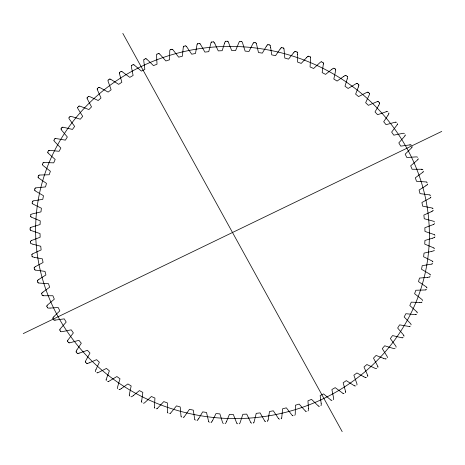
<?xml version="1.0" encoding="UTF-8"?>
<svg xmlns="http://www.w3.org/2000/svg" width="465" height="465" viewBox="0 0 465 465"><rect width="100%" height="100%" fill="white"/><g stroke="black" fill="none" stroke-linecap="round" stroke-linejoin="round"><path stroke-width="0.7" d="M30.155 229.623L30.161 228.146M308.429 408.456L307.975 400.801L311.538 399.371L317.99 405.654A5.731 5.411 6.5 0 0 318.467 406.026M308.429 408.52L308.429 409.496A5.731 5.411 6.5 0 1 308.382 410.142A1.273 1.197 6.5 0 1 307.981 410.95M141.645 401.01L142.842 392.396L139.419 390.612L133.321 395.587M323.355 63.99L322.158 72.604L325.581 74.388L331.894 69.262M30.673 216.289L30.795 214.818M32.178 203.036L32.405 201.578M34.66 189.923L34.991 188.488M186.349 46.337A5.731 5.411 6.5 0 1 186.732 46.802L191.685 54.196L195.492 53.498L196.962 44.931A5.731 5.411 6.5 0 1 197.148 44.309M268.27 419.058L269.508 411.502L273.315 410.804L278.262 418.204A5.731 5.411 6.5 0 0 278.651 418.663M347.216 78.905L344.995 86.24L348.128 88.46L355.865 83.84A5.731 5.411 6.5 0 1 356.481 83.561M268.224 419.25L268.038 420.069A5.731 5.411 6.5 0 1 267.852 420.691M347.227 78.841L347.448 77.888A5.731 5.411 6.5 0 0 347.553 77.312A1.273 1.203 6.5 0 0 347.355 76.37M38.107 177.02L38.543 175.613M358.375 86.978L355.615 94.151L358.585 96.569L366.647 92.471A5.731 5.411 6.5 0 1 367.28 92.233M358.393 86.92L358.684 85.984A5.731 5.411 6.5 0 0 358.829 85.421M42.495 164.389L43.042 163.012M224.607 43.088L224.868 42.42A5.731 5.411 6.5 0 1 225.141 41.827A1.273 1.197 6.5 0 1 225.81 41.199M95.982 369.477L99.359 362.27L96.581 359.666L89.245 362.84M224.578 43.146L222.148 50.697L218.265 50.883L214.987 43.908M95.959 369.536L95.691 370.204A5.731 5.411 6.5 0 0 95.511 370.756A1.273 1.203 6.5 0 0 95.563 371.715M47.814 152.084L48.459 150.753M226.571 421.447L229.419 414.379L233.314 414.449L236.534 422.633A5.731 5.411 6.5 0 0 236.813 423.162M226.519 421.563L226.124 422.389A5.731 5.411 6.5 0 1 225.775 423.022A1.273 1.197 6.5 0 1 225.06 423.598M378.836 105.16L379.26 104.276A5.731 5.411 6.5 0 0 379.487 103.736M378.777 105.276L375.017 111.943L377.597 114.721L386.206 111.74M54.033 140.174L54.771 138.89M212.668 420.366L216.004 413.565L219.881 413.891L222.497 422.267A5.731 5.411 6.5 0 0 222.735 422.807A1.273 1.203 6.5 0 0 223.427 423.516M76.923 349.878L81.305 343.257L78.928 340.316L70.116 342.722A5.731 5.411 6.5 0 1 69.442 342.833M76.859 349.988L76.498 350.616A5.731 5.411 6.5 0 0 76.237 351.139M387.915 115.407L383.695 121.743L386.072 124.684L394.884 122.278A5.731 5.411 6.5 0 1 395.558 122.167M212.575 420.54L212.087 421.389A5.731 5.411 6.5 0 1 211.726 421.941M388.008 115.239L388.502 114.384A5.731 5.411 6.5 0 0 388.763 113.861M61.118 128.718L61.955 127.48M266.457 46.134L266.829 45.587A5.731 5.411 6.5 0 1 267.224 45.064M266.387 46.244L262.336 53.126L258.488 52.545L256.494 44.03A5.731 5.411 6.5 0 0 256.296 43.472M198.758 418.541L202.664 411.874L206.512 412.455L208.506 420.97A5.731 5.411 6.5 0 0 208.704 421.528M198.724 418.593L198.171 419.413A5.731 5.411 6.5 0 1 197.776 419.936M69.041 117.761L69.965 116.587M280.081 49.098L275.53 55.695L271.729 54.858L270.601 47.325M280.122 49.046L280.569 48.476A5.731 5.411 6.5 0 1 281.005 47.982M77.76 107.369L78.765 106.258M54.039 316.467L59.834 310.823L58.154 307.487L50.15 308.086M293.543 52.847L288.515 59.125L284.783 58.044L284.057 49.36A5.731 5.411 6.5 0 0 283.941 48.784M293.589 52.801L294.078 52.26A5.731 5.411 6.5 0 1 294.554 51.795M53.992 316.514L53.504 317.054A5.731 5.411 6.5 0 0 53.126 317.514M87.228 97.586L88.321 96.54M306.761 57.428L307.289 56.922A5.731 5.411 6.5 0 1 307.795 56.492M306.708 57.474L301.227 63.397L297.577 62.072L297.565 54.411M97.412 88.455L98.574 87.49M43.088 292.02L49.668 287.201L48.488 283.685L39.298 283.086A5.731 5.411 6.5 0 1 38.624 282.97M42.983 292.107L42.518 292.485A5.731 5.411 6.5 0 0 42.03 292.933M108.246 80.032L109.484 79.143M331.952 69.221L332.551 68.791A5.731 5.411 6.5 0 1 333.114 68.431A1.273 1.197 6.5 0 1 334.039 68.239M38.984 279.331L45.913 274.96L44.995 271.38L35.863 270.177A5.731 5.411 6.5 0 1 35.195 270.014M38.926 279.372L38.328 279.796A5.731 5.411 6.5 0 0 37.863 280.174M425.742 185.866L419.087 190.04L420.005 193.62L429.137 194.823A5.731 5.411 6.5 0 1 429.805 194.986M133.269 395.622L132.449 396.209A5.731 5.411 6.5 0 1 131.886 396.569A1.273 1.197 6.5 0 1 130.961 396.761M425.853 185.785L426.672 185.204A5.731 5.411 6.5 0 0 427.137 184.826M119.691 72.348L120.987 71.546M35.822 266.416L43.065 262.516L42.408 258.883L34.515 257.372M343.792 76.359L337.108 81.055L333.824 79.05L335.654 70.546A5.731 5.411 6.5 0 0 335.713 69.965M343.85 76.324L344.478 75.934A5.731 5.411 6.5 0 1 345.071 75.615M121.435 388.502L127.892 383.945L131.177 385.95L129.346 394.454A5.731 5.411 6.5 0 0 129.287 395.035M121.377 388.537L120.522 389.066A5.731 5.411 6.5 0 1 119.929 389.385M35.648 266.521L35.137 266.834A5.731 5.411 6.5 0 0 34.637 267.177M131.682 65.443L133.037 64.728M108.519 381.44A5.731 5.411 6.5 0 0 109.136 381.155L116.872 376.54L120.005 378.76L117.552 387.113A5.731 5.411 6.5 0 0 117.447 387.688A1.273 1.203 6.5 0 0 117.645 388.63M431.142 211.796L423.865 215.074L424.249 218.736L433.13 221.125A5.731 5.411 6.5 0 1 433.769 221.375A1.273 1.197 6.5 0 1 434.461 221.991M431.2 211.761L432.095 211.29A5.731 5.411 6.5 0 0 432.619 210.982M23.25 333.591L441.75 131.409M31.643 240.475L40.141 237.249L40.031 233.57L31.341 230.605A5.731 5.411 6.5 0 1 30.719 230.315M433.357 224.525L424.859 227.751L424.969 231.431L433.659 234.395A5.731 5.411 6.5 0 1 434.281 234.686M144.167 59.357L145.574 58.735M157.083 54.109L158.53 53.58M89.181 362.863L88.222 363.212A5.731 5.411 6.5 0 1 87.571 363.409M432.683 238.144L433.642 237.795A5.731 5.411 6.5 0 0 434.2 237.557M432.619 238.167L424.911 240.452L424.754 244.125L433.217 247.653A5.731 5.411 6.5 0 1 433.81 247.979M170.364 49.732L171.852 49.302M79.91 352.941L87.403 350.279L89.983 353.057L85.74 360.724A5.731 5.411 6.5 0 0 85.514 361.264M431.764 251.379L424.034 253.111L423.603 256.761L431.787 260.836A5.731 5.411 6.5 0 1 432.363 261.202M79.777 352.976L78.864 353.243M431.962 251.321L432.944 251.042A5.731 5.411 6.5 0 0 433.52 250.844A1.273 1.203 6.5 0 0 434.287 250.222M183.948 46.244L185.465 45.919M197.77 43.669L199.305 43.437M427.538 277.355L419.482 278.07L418.517 281.621L426.039 286.731A5.731 5.411 6.5 0 1 426.55 287.167M427.608 277.349L428.625 277.198A5.731 5.411 6.5 0 0 429.23 277.076M211.761 42.007L213.313 41.885M409.828 144.911L400.731 146.132L398.807 142.912L404.66 136.274A5.731 5.411 6.5 0 0 404.998 135.786M55.172 320.089L64.269 318.868L66.193 322.088L60.38 328.674A5.731 5.411 6.5 0 0 60.002 329.214M225.851 41.28L227.408 41.257M50.011 308.086L48.982 308.103A5.731 5.411 6.5 0 1 48.296 308.074A1.273 1.197 6.5 0 1 47.418 307.714M419.459 302.5L420.488 302.483A5.731 5.411 6.5 0 0 421.104 302.442M419.32 302.5L411.287 302.145L409.81 305.528L416.518 311.562A5.731 5.411 6.5 0 1 416.966 312.062M239.975 41.478L241.533 41.559M421.319 169.254L412.118 169.26L410.682 165.825L417.465 160.03A5.731 5.411 6.5 0 0 417.872 159.6M43.681 295.746L52.882 295.74L54.318 299.175L47.535 304.97A5.731 5.411 6.5 0 0 47.128 305.4M254.059 42.611L255.611 42.792M268.043 44.669L269.578 44.948M281.854 47.639L283.365 48.023M34.381 257.337L33.381 257.087A5.731 5.411 6.5 0 1 32.724 256.878M295.42 51.51L296.903 51.993M32.98 244.235L40.751 246.264L41.135 249.926L32.905 253.71A5.731 5.411 6.5 0 0 32.381 254.018M32.852 244.189L31.87 243.875A5.731 5.411 6.5 0 1 31.231 243.625A1.273 1.197 6.5 0 1 30.539 243.009M383.683 358.41L384.665 358.73A5.731 5.411 6.5 0 0 385.258 358.893M383.555 358.364L376.098 355.44L373.476 358.126L377.632 365.938A5.731 5.411 6.5 0 1 377.871 366.548M308.684 56.265L310.126 56.846M321.571 61.88L322.972 62.548M363.822 376.784L356.917 372.947L353.865 375.22L356.829 383.491A5.731 5.411 6.5 0 1 356.981 384.125A1.273 1.197 6.5 0 1 356.829 385.008M363.95 376.848L364.874 377.289A5.731 5.411 6.5 0 0 365.438 377.528M334.033 68.32L335.375 69.082M345.995 75.568L347.279 76.417M357.405 83.578L358.625 84.502M368.204 92.308L369.355 93.314M378.341 101.725L379.423 102.806M86.659 363.275L85.577 362.194M77.231 353.22L76.231 352.075M68.558 342.577L67.646 341.368M60.683 331.4L59.863 330.133M53.644 319.74L52.923 318.426M387.328 357.655A1.273 1.197 6.5 0 0 387.235 356.777A5.731 5.411 6.5 0 0 386.99 356.167L382.282 348.634L384.695 345.78L393.471 348.5A5.731 5.411 6.5 0 0 394.076 348.622A1.273 1.203 6.5 0 0 395.076 348.483M69.924 116.517A1.273 1.203 6.5 0 1 70.907 116.424A5.731 5.411 6.5 0 1 71.529 116.5L80.306 119.22L82.718 116.366L78.004 108.833A5.731 5.411 6.5 0 1 77.725 108.24A1.273 1.197 6.5 0 1 77.672 107.345M214.923 43.791L214.446 42.92A5.731 5.411 6.5 0 0 214.127 42.414M122.818 33.381L342.182 431.619M47.477 307.656L46.855 306.296M42.216 295.199L41.687 293.804M37.88 282.447L37.456 281.017M34.491 269.444L34.172 267.997M270.589 47.261L270.368 46.238A5.731 5.411 6.5 0 0 270.212 45.675M32.068 256.262L31.858 254.803M30.614 242.968L30.516 241.498M297.559 54.347L297.501 53.44A5.731 5.411 6.5 0 0 297.426 52.795M321.17 403.242L321.234 404.219A5.731 5.411 6.5 0 1 321.239 404.87A1.273 1.197 6.5 0 1 320.902 405.701M321.164 403.178L320.147 395.57L323.588 393.901L330.487 399.749A5.731 5.411 6.5 0 0 330.987 400.092M154.81 408.212A1.273 1.203 6.5 0 1 154.467 407.328M154.415 407.328A5.731 5.411 6.5 0 1 154.386 406.741L154.944 398.069L151.398 396.505L144.871 402.556A5.731 5.411 6.5 0 1 144.33 402.952A1.273 1.197 6.5 0 1 143.423 403.207M141.959 402.504A1.273 1.203 6.5 0 1 141.68 401.597M141.627 401.591A5.731 5.411 6.5 0 1 141.645 401.01M129.555 395.965A1.273 1.203 6.5 0 1 129.34 395.047M119.906 389.35A1.273 1.197 6.5 0 1 118.994 389.519M108.502 381.399A1.273 1.197 6.5 0 1 107.578 381.509M106.299 380.533A1.273 1.203 6.5 0 1 106.223 379.597M106.171 379.579A5.731 5.411 6.5 0 1 106.316 379.016L109.385 370.849L106.415 368.431L98.353 372.529A5.731 5.411 6.5 0 1 97.72 372.767M97.697 372.727A1.273 1.197 6.5 0 1 96.772 372.773M87.554 363.368A1.273 1.197 6.5 0 1 86.624 363.351M85.496 362.218A1.273 1.203 6.5 0 1 85.56 361.288M78.794 353.261A5.731 5.411 6.5 0 1 78.132 353.417A1.273 1.197 6.5 0 1 77.19 353.295M76.15 352.092A1.273 1.203 6.5 0 1 76.277 351.168M69.43 342.786A1.273 1.197 6.5 0 1 68.512 342.653M67.559 341.386A1.273 1.203 6.5 0 1 67.762 340.467M67.716 340.438A5.731 5.411 6.5 0 1 68.024 339.932L73.36 332.917L71.203 329.83L62.229 331.65A5.731 5.411 6.5 0 1 61.549 331.708A1.273 1.197 6.5 0 1 60.63 331.469M59.776 330.144A1.273 1.203 6.5 0 1 60.043 329.243M55.172 320.089A5.731 5.411 6.5 0 1 54.486 320.106M54.481 320.065A1.273 1.197 6.5 0 1 53.591 319.804M52.836 318.426A1.273 1.203 6.5 0 1 53.167 317.549M46.767 306.296A1.273 1.203 6.5 0 1 47.163 305.441M43.681 295.746A5.731 5.411 6.5 0 1 42.995 295.676M43.001 295.635A1.273 1.197 6.5 0 1 42.152 295.258M41.606 293.799A1.273 1.203 6.5 0 1 42.065 292.973M38.63 282.923A1.273 1.197 6.5 0 1 37.81 282.499M37.369 281.005A1.273 1.203 6.5 0 1 37.892 280.215M35.206 269.973A1.273 1.197 6.5 0 1 34.416 269.491M34.09 267.98A1.273 1.203 6.5 0 1 34.666 267.224M32.742 256.837A1.273 1.197 6.5 0 1 31.992 256.308M31.771 254.774A1.273 1.203 6.5 0 1 32.405 254.059M30.434 241.463A1.273 1.203 6.5 0 1 31.12 240.794A5.731 5.411 6.5 0 1 31.643 240.475M30.737 230.28A1.273 1.197 6.5 0 1 30.074 229.652M30.085 228.112A1.273 1.203 6.5 0 1 30.818 227.49M30.8 227.443A5.731 5.411 6.5 0 1 31.358 227.205L40.089 224.549L40.246 220.875L31.783 217.347A5.731 5.411 6.5 0 1 31.19 217.021M31.207 216.981A1.273 1.197 6.5 0 1 30.591 216.318M30.713 214.778A1.273 1.203 6.5 0 1 31.492 214.208A5.731 5.411 6.5 0 1 32.056 213.958L40.967 211.889L41.397 208.239L33.213 204.164A5.731 5.411 6.5 0 1 32.637 203.798M32.66 203.757A1.273 1.197 6.5 0 1 32.097 203.054M32.335 201.531A1.273 1.203 6.5 0 1 33.149 201.014M33.143 200.961A5.731 5.411 6.5 0 1 33.736 200.804L42.78 199.328L43.477 195.719L35.607 191.115A5.731 5.411 6.5 0 1 35.061 190.714M35.09 190.679A1.273 1.197 6.5 0 1 34.573 189.941M34.922 188.435A1.273 1.203 6.5 0 1 35.782 187.97M35.77 187.924A5.731 5.411 6.5 0 1 36.375 187.808L45.518 186.93L46.483 183.379L38.961 178.269A5.731 5.411 6.5 0 1 38.45 177.833M38.479 177.799A1.273 1.197 6.5 0 1 38.02 177.031M38.479 175.555A1.273 1.203 6.5 0 1 39.368 175.148M39.362 175.102A5.731 5.411 6.5 0 1 39.973 175.02L49.168 174.753L50.394 171.277L43.262 165.691A5.731 5.411 6.5 0 1 42.78 165.22A1.273 1.197 6.5 0 1 42.408 164.395M42.978 162.953A1.273 1.203 6.5 0 1 43.896 162.605M43.896 162.558A5.731 5.411 6.5 0 1 44.512 162.518L53.713 162.855L55.19 159.472L48.482 153.438A5.731 5.411 6.5 0 1 48.035 152.939M48.069 152.909A1.273 1.197 6.5 0 1 47.726 152.084M48.401 150.689A1.273 1.203 6.5 0 1 49.342 150.404M49.342 150.352A5.731 5.411 6.5 0 1 49.964 150.358L59.125 151.299L60.851 148.027L54.597 141.569A5.731 5.411 6.5 0 1 54.19 141.04A1.273 1.197 6.5 0 1 53.94 140.168M54.719 138.82A1.273 1.203 6.5 0 1 55.678 138.599M55.69 138.553A5.731 5.411 6.5 0 1 56.306 138.593L65.385 140.139L67.349 136.989L61.578 130.142A5.731 5.411 6.5 0 1 61.211 129.59M61.252 129.561A1.273 1.197 6.5 0 1 61.031 128.706M61.903 127.41A1.273 1.203 6.5 0 1 62.88 127.253M62.891 127.207A5.731 5.411 6.5 0 1 63.507 127.294L72.453 129.427L74.65 126.416L69.395 119.214A5.731 5.411 6.5 0 1 69.07 118.639A1.273 1.197 6.5 0 1 68.954 117.744M78.73 106.183A1.273 1.203 6.5 0 1 79.724 106.154M79.742 106.107A5.731 5.411 6.5 0 1 80.335 106.276L88.902 109.56L91.524 106.874L87.368 99.062A5.731 5.411 6.5 0 1 87.129 98.452M87.176 98.435A1.273 1.197 6.5 0 1 87.147 97.557M88.286 96.464A1.273 1.203 6.5 0 1 89.28 96.505A5.731 5.411 6.5 0 1 89.885 96.662L98.196 100.504L101.01 97.999L97.441 89.937A5.731 5.411 6.5 0 1 97.249 89.315M97.29 89.297A1.273 1.197 6.5 0 1 97.33 88.42M98.551 87.408A1.273 1.203 6.5 0 1 99.539 87.513M99.562 87.472A5.731 5.411 6.5 0 1 100.126 87.711L108.142 92.087L111.135 89.78L108.171 81.509A5.731 5.411 6.5 0 1 108.02 80.875A1.273 1.197 6.5 0 1 108.171 79.992M109.461 79.062A1.273 1.203 6.5 0 1 110.443 79.23M110.467 79.19A5.731 5.411 6.5 0 1 111.019 79.469L118.691 84.357L121.853 82.253L119.505 73.813A5.731 5.411 6.5 0 1 119.4 73.174M119.447 73.162A1.273 1.197 6.5 0 1 119.615 72.302M120.976 71.465A1.273 1.203 6.5 0 1 121.94 71.697M121.97 71.657A5.731 5.411 6.5 0 1 122.498 71.97L129.799 77.353L133.112 75.464L131.386 66.896A5.731 5.411 6.5 0 1 131.333 66.245A1.273 1.197 6.5 0 1 131.612 65.391M133.031 64.647A1.273 1.203 6.5 0 1 133.978 64.943M134.013 64.908A5.731 5.411 6.5 0 1 134.513 65.251L141.412 71.099L144.853 69.43L143.766 60.845A5.731 5.411 6.5 0 1 143.761 60.13A1.273 1.197 6.5 0 1 144.098 59.299M145.574 58.648A1.273 1.203 6.5 0 1 146.492 59.009M146.533 58.974A5.731 5.411 6.5 0 1 147.01 59.351L153.462 65.629L157.025 64.199L156.571 55.504A5.731 5.411 6.5 0 1 156.618 54.858A1.273 1.197 6.5 0 1 157.019 54.05M158.536 53.498A1.273 1.203 6.5 0 1 159.431 53.917M159.472 53.882A5.731 5.411 6.5 0 1 159.919 54.295L165.9 60.979L169.562 59.787L169.754 51.092A5.731 5.411 6.5 0 1 169.847 50.447A1.273 1.197 6.5 0 1 170.3 49.668M171.858 49.22A1.273 1.203 6.5 0 1 172.724 49.697M172.765 49.668A5.731 5.411 6.5 0 1 173.183 50.104L178.659 57.16L182.408 56.213L183.239 47.558A5.731 5.411 6.5 0 1 183.379 46.924M183.425 46.93A1.273 1.197 6.5 0 1 183.89 46.18M185.483 45.837A1.273 1.203 6.5 0 1 186.308 46.366M197.195 44.315A1.273 1.197 6.5 0 1 197.718 43.6M199.328 43.361A1.273 1.203 6.5 0 1 200.113 43.943M200.159 43.919A5.731 5.411 6.5 0 1 200.508 44.402L204.908 52.097L208.762 51.656L210.86 43.216A5.731 5.411 6.5 0 1 211.093 42.606M211.139 42.617A1.273 1.197 6.5 0 1 211.715 41.937M213.342 41.804A1.273 1.203 6.5 0 1 214.08 42.437M227.443 41.182A1.273 1.203 6.5 0 1 228.135 41.856M228.187 41.838A5.731 5.411 6.5 0 1 228.46 42.367L231.686 50.551L235.581 50.621L238.905 42.553A5.731 5.411 6.5 0 1 239.225 41.978A1.273 1.197 6.5 0 1 239.94 41.402M241.573 41.484A1.273 1.203 6.5 0 1 242.213 42.205A5.731 5.411 6.5 0 1 242.498 42.733L245.119 51.109L248.996 51.435L252.914 43.611A5.731 5.411 6.5 0 1 253.274 43.059M253.315 43.082A1.273 1.197 6.5 0 1 254.035 42.53M255.657 42.722A1.273 1.203 6.5 0 1 256.244 43.483M267.265 45.088A1.273 1.197 6.5 0 1 268.02 44.588M269.63 44.884A1.273 1.203 6.5 0 1 270.159 45.68M281.046 48.005A1.273 1.197 6.5 0 1 281.837 47.558M283.418 47.959A1.273 1.203 6.5 0 1 283.888 48.79M294.589 51.824A1.273 1.197 6.5 0 1 295.409 51.429M296.961 51.935A1.273 1.203 6.5 0 1 297.368 52.795M307.824 56.527A1.273 1.197 6.5 0 1 308.679 56.184M310.19 56.788A1.273 1.203 6.5 0 1 310.533 57.672M310.585 57.672A5.731 5.411 6.5 0 1 310.614 58.259L310.056 66.931L313.602 68.495L320.129 62.444A5.731 5.411 6.5 0 1 320.67 62.048A1.273 1.197 6.5 0 1 321.577 61.793M323.041 62.496A1.273 1.203 6.5 0 1 323.32 63.403M323.373 63.409A5.731 5.411 6.5 0 1 323.355 63.99M335.445 69.035A1.273 1.203 6.5 0 1 335.66 69.953M345.094 75.65A1.273 1.197 6.5 0 1 346.007 75.481M356.498 83.601A1.273 1.197 6.5 0 1 357.422 83.491M358.701 84.467A1.273 1.203 6.5 0 1 358.777 85.403M367.303 92.273A1.273 1.197 6.5 0 1 368.228 92.227M369.437 93.285A1.273 1.203 6.5 0 1 369.443 94.221A5.731 5.411 6.5 0 1 369.303 94.796L365.641 102.73L368.42 105.334L376.778 101.789A5.731 5.411 6.5 0 1 377.429 101.591M377.446 101.632A1.273 1.197 6.5 0 1 378.376 101.649M379.504 102.782A1.273 1.203 6.5 0 1 379.44 103.712M386.206 111.74A5.731 5.411 6.5 0 1 386.868 111.583A1.273 1.197 6.5 0 1 387.81 111.705M388.85 112.908A1.273 1.203 6.5 0 1 388.723 113.832M395.57 122.214A1.273 1.197 6.5 0 1 396.488 122.347M397.441 123.614A1.273 1.203 6.5 0 1 397.238 124.533M397.284 124.562A5.731 5.411 6.5 0 1 396.976 125.068L391.64 132.083L393.797 135.17L402.771 133.35A5.731 5.411 6.5 0 1 403.451 133.292A1.273 1.197 6.5 0 1 404.37 133.531M405.224 134.856A1.273 1.203 6.5 0 1 404.957 135.757M409.828 144.911A5.731 5.411 6.5 0 1 410.514 144.894M410.519 144.935A1.273 1.197 6.5 0 1 411.409 145.196M412.164 146.574A1.273 1.203 6.5 0 1 411.833 147.452M411.874 147.486A5.731 5.411 6.5 0 1 411.496 147.946L405.166 154.177L406.846 157.513L416.018 156.897A5.731 5.411 6.5 0 1 416.704 156.926A1.273 1.197 6.5 0 1 417.582 157.286M418.233 158.705A1.273 1.203 6.5 0 1 417.837 159.559M421.319 169.254A5.731 5.411 6.5 0 1 422.005 169.324M421.999 169.365A1.273 1.197 6.5 0 1 422.848 169.742M423.394 171.201A1.273 1.203 6.5 0 1 422.935 172.027M422.97 172.067A5.731 5.411 6.5 0 1 422.528 172.469L415.332 177.799L416.512 181.315L425.702 181.914A5.731 5.411 6.5 0 1 426.376 182.03M426.37 182.077A1.273 1.197 6.5 0 1 427.19 182.501M427.631 183.995A1.273 1.203 6.5 0 1 427.108 184.785M429.794 195.027A1.273 1.197 6.5 0 1 430.584 195.509M430.91 197.02A1.273 1.203 6.5 0 1 430.334 197.776M430.363 197.823A5.731 5.411 6.5 0 1 429.863 198.16L421.935 202.484L422.592 206.117L431.619 207.913A5.731 5.411 6.5 0 1 432.276 208.122M432.258 208.163A1.273 1.197 6.5 0 1 433.008 208.692M433.229 210.227A1.273 1.203 6.5 0 1 432.595 210.941M434.566 223.537A1.273 1.203 6.5 0 1 433.88 224.206A5.731 5.411 6.5 0 1 433.357 224.525M434.264 234.72A1.273 1.197 6.5 0 1 434.926 235.348M434.915 236.888A1.273 1.203 6.5 0 1 434.182 237.51M433.793 248.019A1.273 1.197 6.5 0 1 434.409 248.682M432.34 261.243A1.273 1.197 6.5 0 1 432.903 261.946M432.665 263.469A1.273 1.203 6.5 0 1 431.851 263.986M431.857 264.039A5.731 5.411 6.5 0 1 431.264 264.196L422.22 265.672L421.523 269.281L429.393 273.885A5.731 5.411 6.5 0 1 429.939 274.286M429.91 274.321A1.273 1.197 6.5 0 1 430.427 275.059M430.079 276.565A1.273 1.203 6.5 0 1 429.218 277.03M426.521 287.201A1.273 1.197 6.5 0 1 426.98 287.969M426.521 289.445A1.273 1.203 6.5 0 1 425.632 289.852M425.638 289.898A5.731 5.411 6.5 0 1 425.027 289.98L415.832 290.247L414.606 293.723L421.738 299.309A5.731 5.411 6.5 0 1 422.22 299.78A1.273 1.197 6.5 0 1 422.592 300.605M422.022 302.047A1.273 1.203 6.5 0 1 421.104 302.395M416.931 312.091A1.273 1.197 6.5 0 1 417.274 312.916M416.599 314.311A1.273 1.203 6.5 0 1 415.658 314.596M415.658 314.648A5.731 5.411 6.5 0 1 415.036 314.642L405.875 313.701L404.149 316.973L410.403 323.431A5.731 5.411 6.5 0 1 410.81 323.96A1.273 1.197 6.5 0 1 411.06 324.832M410.281 326.18A1.273 1.203 6.5 0 1 409.322 326.401M409.31 326.447A5.731 5.411 6.5 0 1 408.694 326.407L399.615 324.861L397.651 328.011L403.422 334.858A5.731 5.411 6.5 0 1 403.789 335.41M403.748 335.439A1.273 1.197 6.5 0 1 403.969 336.294M403.097 337.59A1.273 1.203 6.5 0 1 402.12 337.747M402.109 337.793A5.731 5.411 6.5 0 1 401.493 337.706L392.547 335.573L390.35 338.584L395.605 345.786A5.731 5.411 6.5 0 1 395.93 346.361A1.273 1.197 6.5 0 1 396.046 347.256M386.27 358.817A1.273 1.203 6.5 0 1 385.276 358.846M377.824 366.565A1.273 1.197 6.5 0 1 377.853 367.443M376.714 368.536A1.273 1.203 6.5 0 1 375.72 368.495A5.731 5.411 6.5 0 1 375.116 368.338L366.868 364.531L363.99 367.001L367.559 375.063A5.731 5.411 6.5 0 1 367.751 375.685M367.71 375.703A1.273 1.197 6.5 0 1 367.67 376.58M366.449 377.592A1.273 1.203 6.5 0 1 365.461 377.487M355.539 385.938A1.273 1.203 6.5 0 1 354.557 385.77M354.533 385.811A5.731 5.411 6.5 0 1 353.981 385.531L346.309 380.643L343.147 382.747L345.495 391.187A5.731 5.411 6.5 0 1 345.6 391.826M345.553 391.838A1.273 1.197 6.5 0 1 345.385 392.698M344.024 393.535A1.273 1.203 6.5 0 1 343.06 393.303M343.031 393.344A5.731 5.411 6.5 0 1 342.502 393.03L335.201 387.647L331.888 389.536L333.614 398.104A5.731 5.411 6.5 0 1 333.667 398.755A1.273 1.197 6.5 0 1 333.388 399.609M331.969 400.353A1.273 1.203 6.5 0 1 331.022 400.057M319.426 406.352A1.273 1.203 6.5 0 1 318.508 405.992M306.464 411.502A1.273 1.203 6.5 0 1 305.569 411.083M305.528 411.118A5.731 5.411 6.5 0 1 305.081 410.705L299.14 404.073L295.438 405.213L295.246 413.908A5.731 5.411 6.5 0 1 295.153 414.553A1.273 1.197 6.5 0 1 294.7 415.332M293.142 415.78A1.273 1.203 6.5 0 1 292.276 415.303M292.235 415.332A5.731 5.411 6.5 0 1 291.817 414.896L286.341 407.84L282.592 408.787L281.773 417.378A5.731 5.411 6.5 0 1 281.621 418.076M281.575 418.07A1.273 1.197 6.5 0 1 281.11 418.82M279.517 419.163A1.273 1.203 6.5 0 1 278.692 418.634M267.805 420.686A1.273 1.197 6.5 0 1 267.282 421.4M265.672 421.639A1.273 1.203 6.5 0 1 264.887 421.058M264.841 421.081A5.731 5.411 6.5 0 1 264.492 420.598L260.092 412.903L256.238 413.344L254.14 421.784A5.731 5.411 6.5 0 1 253.907 422.394M253.861 422.383A1.273 1.197 6.5 0 1 253.286 423.063M251.658 423.197A1.273 1.203 6.5 0 1 250.92 422.563M250.873 422.586A5.731 5.411 6.5 0 1 250.559 422.075L246.735 414.117L242.852 414.303L240.132 422.58A5.731 5.411 6.5 0 1 239.859 423.173A1.273 1.197 6.5 0 1 239.19 423.801M237.557 423.818A1.273 1.203 6.5 0 1 236.865 423.144M211.685 421.918A1.273 1.197 6.5 0 1 210.965 422.47M209.343 422.278A1.273 1.203 6.5 0 1 208.756 421.517M197.735 419.912A1.273 1.197 6.5 0 1 196.98 420.412M195.37 420.116A1.273 1.203 6.5 0 1 194.841 419.32M194.789 419.325A5.731 5.411 6.5 0 1 194.637 418.756L193.271 410.142L189.47 409.305L184.431 416.524A5.731 5.411 6.5 0 1 183.995 417.018M183.954 416.995A1.273 1.197 6.5 0 1 183.164 417.442M181.583 417.041A1.273 1.203 6.5 0 1 181.112 416.21M181.059 416.216A5.731 5.411 6.5 0 1 180.949 415.64L180.217 406.956L176.485 405.875L170.922 412.74A5.731 5.411 6.5 0 1 170.446 413.205M170.411 413.176A1.273 1.197 6.5 0 1 169.591 413.571M168.039 413.065A1.273 1.203 6.5 0 1 167.632 412.205M167.574 412.205A5.731 5.411 6.5 0 1 167.51 411.63L167.423 402.928L163.773 401.603L157.711 408.078A5.731 5.411 6.5 0 1 157.205 408.508M157.176 408.473A1.273 1.197 6.5 0 1 156.321 408.816M108.182 375.261A197.015 185.942 6.5 0 0 426.87 264.498A197.015 185.942 6.5 0 0 162.448 57.741A197.015 185.942 6.5 0 0 108.182 375.261"/></g></svg>
